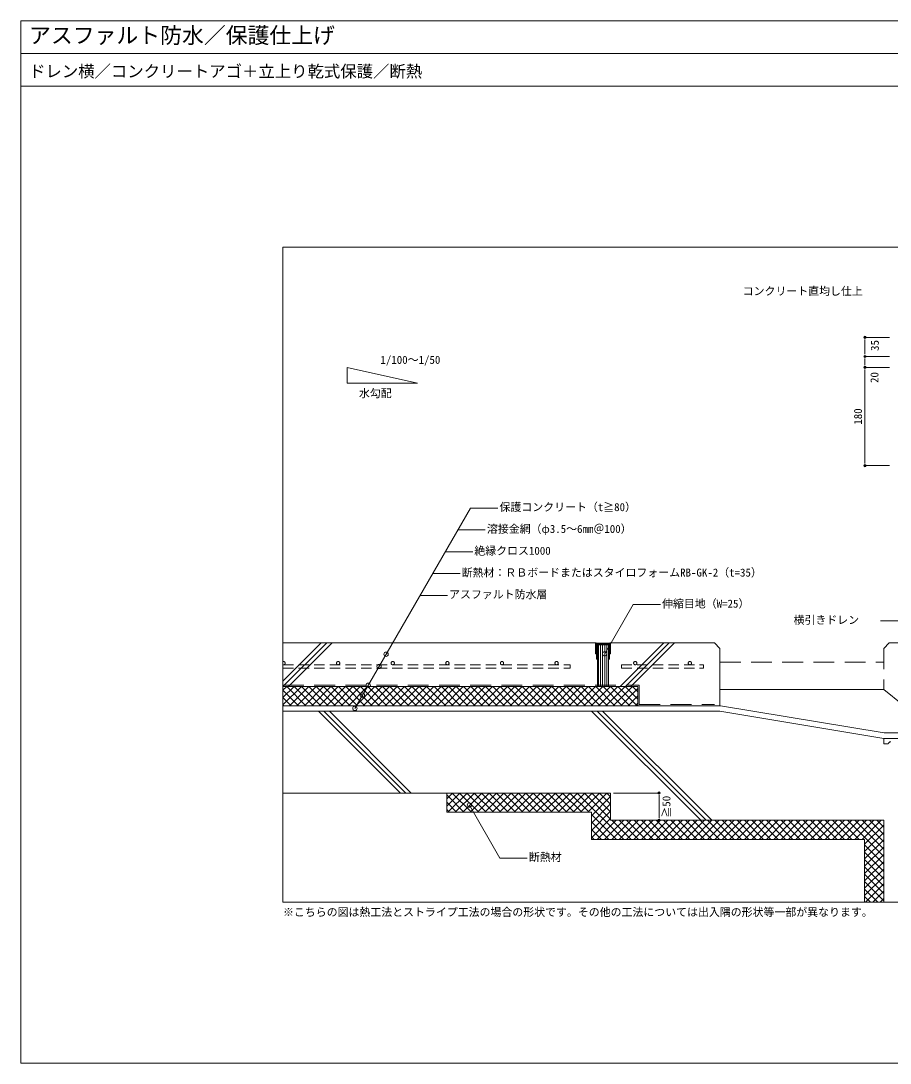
# Model space of a CAD drawing. Units: millimetres, scale not verified. Extents: x -1380 to 1380, y -955 to 955.
# Drawn here: x -1380 to 212, y -955 to 955 of the extents above; entities that cross this region are included whole.
import ezdxf
from ezdxf.enums import TextEntityAlignment as Align

# ---------------------------------------------------------------- set-up
doc = ezdxf.new("R2010")
doc.units = ezdxf.units.MM
doc.header["$LTSCALE"] = 3
doc.linetypes.add('USER1', pattern=[19.05, 12.7, -6.35])
doc.linetypes.add('USER3', pattern=[9.525, 6.35, -3.175])
for name, color, linetype, lineweight in [('0-0_0', 7, 'Continuous', 9), ('0-1_HATCH', 9, 'Continuous', 18), ('0-3_KUTAI', 3, 'Continuous', 18), ('0-4_BOUSUI', 1, 'Continuous', 18), ('0-5_MOJI', 7, 'Continuous', 18), ('0-6_sunpo', 7, 'Continuous', 18), ('0-8_dannnetu', 6, 'Continuous', 18), ('0-A_KANAMONO', 4, 'Continuous', 18), ('0-B_TENSEN', 4, 'USER3', 18), ('0-C_WAKU', 7, 'Continuous', 18), ('0-E_bousui2', 7, 'USER1', 9)]:
    doc.layers.add(name, color=color, linetype=linetype, lineweight=lineweight)
doc.styles.add('ＭＳ ゴシック', font='')
doc.styles.get('ＭＳ ゴシック').set_extended_font_data('MS Gothic')

# ---------------------------------------------------------------- blocks, each defined once
blk = doc.blocks.new('_DOT')
at = {"layer": '0-0_0'}
for p, q in [((-0.5, 0), (-1, 0)), ((0.25, 0), (-0.25, 0))]:
    blk.add_line(p, q, dxfattribs=at)
blk.add_circle((0, 0), 0.25, dxfattribs=at)

msp = doc.modelspace()

# ---------------------------------------------------------------- linework, layer by layer
at = {"layer": '0-0_0', "lineweight": 18}
msp.add_line((-1379.957, 895.031), (1380.043, 895.031), dxfattribs=at)
msp.add_lwpolyline([(900.043, -659.969), (-899.957, -659.969), (-899.957, 540.031), (900.043, 540.031)], close=True, dxfattribs=at)
at = {"layer": '0-1_HATCH'}
for p, q in [((-819.966, -184.969), (-899.966, -264.969)), ((-829.966, -184.969), (-899.957, -254.96)), ((-809.966, -184.969), (-889.966, -264.969)), ((-202.758, -184.969), (-282.758, -264.969)), ((-192.758, -184.969), (-272.758, -264.969)), ((-182.758, -184.969), (-262.758, -264.969)), ((-899.957, -271.711), (-893.214, -264.969)), ((-899.957, -285.182), (-879.744, -264.969)), ((-899.957, -298.652), (-866.274, -264.969)), ((-857.838, -299.969), (-892.838, -264.969)), ((-887.803, -299.969), (-852.803, -264.969)), ((-844.368, -299.969), (-879.368, -264.969)), ((-874.333, -299.969), (-839.333, -264.969)), ((-830.897, -299.969), (-865.897, -264.969)), ((-860.863, -299.969), (-825.863, -264.969)), ((-817.427, -299.969), (-852.427, -264.969)), ((-847.392, -299.969), (-812.392, -264.969)), ((-803.956, -299.969), (-838.956, -264.969)), ((-833.922, -299.969), (-798.922, -264.969)), ((-790.486, -299.969), (-825.486, -264.969)), ((-820.451, -299.969), (-785.451, -264.969)), ((-777.016, -299.969), (-812.016, -264.969)), ((-806.981, -299.969), (-771.981, -264.969)), ((-763.545, -299.969), (-798.545, -264.969)), ((-793.511, -299.969), (-758.511, -264.969)), ((-750.075, -299.969), (-785.075, -264.969)), ((-780.04, -299.969), (-745.04, -264.969)), ((-736.605, -299.969), (-771.605, -264.969)), ((-766.57, -299.969), (-731.57, -264.969)), ((-723.134, -299.969), (-758.134, -264.969)), ((-753.099, -299.969), (-718.099, -264.969)), ((-709.664, -299.969), (-744.664, -264.969)), ((-739.629, -299.969), (-704.629, -264.969)), ((-696.193, -299.969), (-731.193, -264.969)), ((-726.159, -299.969), (-691.159, -264.969)), ((-682.723, -299.969), (-717.723, -264.969)), ((-712.688, -299.969), (-677.688, -264.969)), ((-669.253, -299.969), (-704.253, -264.969)), ((-699.218, -299.969), (-664.218, -264.969)), ((-655.782, -299.969), (-690.782, -264.969)), ((-685.748, -299.969), (-650.748, -264.969)), ((-642.312, -299.969), (-677.312, -264.969)), ((-672.277, -299.969), (-637.277, -264.969)), ((-628.841, -299.969), (-663.841, -264.969)), ((-658.807, -299.969), (-623.807, -264.969)), ((-615.371, -299.969), (-650.371, -264.969)), ((-645.336, -299.969), (-610.336, -264.969)), ((-601.901, -299.969), (-636.901, -264.969)), ((-631.866, -299.969), (-596.866, -264.969)), ((-588.43, -299.969), (-623.43, -264.969)), ((-618.396, -299.969), (-583.396, -264.969)), ((-574.96, -299.969), (-609.96, -264.969)), ((-604.925, -299.969), (-569.925, -264.969)), ((-561.49, -299.969), (-596.49, -264.969)), ((-591.455, -299.969), (-556.455, -264.969)), ((-548.019, -299.969), (-583.019, -264.969)), ((-577.984, -299.969), (-542.984, -264.969)), ((-534.549, -299.969), (-569.549, -264.969)), ((-564.514, -299.969), (-529.514, -264.969)), ((-521.078, -299.969), (-556.078, -264.969)), ((-551.044, -299.969), (-516.044, -264.969)), ((-507.608, -299.969), (-542.608, -264.969)), ((-537.573, -299.969), (-502.573, -264.969)), ((-494.138, -299.969), (-529.138, -264.969)), ((-524.103, -299.969), (-489.103, -264.969)), ((-480.667, -299.969), (-515.667, -264.969)), ((-510.633, -299.969), (-475.633, -264.969)), ((-467.197, -299.969), (-502.197, -264.969)), ((-497.162, -299.969), (-462.162, -264.969)), ((-453.726, -299.969), (-488.726, -264.969)), ((-483.692, -299.969), (-448.692, -264.969)), ((-440.256, -299.969), (-475.256, -264.969)), ((-470.221, -299.969), (-435.221, -264.969)), ((-426.786, -299.969), (-461.786, -264.969)), ((-456.751, -299.969), (-421.751, -264.969)), ((-413.315, -299.969), (-448.315, -264.969)), ((-443.281, -299.969), (-408.281, -264.969)), ((-399.845, -299.969), (-434.845, -264.969)), ((-429.81, -299.969), (-394.81, -264.969)), ((-386.375, -299.969), (-421.375, -264.969)), ((-416.34, -299.969), (-381.34, -264.969)), ((-372.904, -299.969), (-407.904, -264.969)), ((-402.869, -299.969), (-367.869, -264.969)), ((-359.434, -299.969), (-394.434, -264.969)), ((-389.399, -299.969), (-354.399, -264.969)), ((-345.963, -299.969), (-380.963, -264.969)), ((-375.929, -299.969), (-340.929, -264.969)), ((-332.493, -299.969), (-367.493, -264.969)), ((-362.458, -299.969), (-327.458, -264.969)), ((-319.023, -299.969), (-354.023, -264.969)), ((-348.988, -299.969), (-313.988, -264.969)), ((-305.552, -299.969), (-340.552, -264.969)), ((-335.518, -299.969), (-300.518, -264.969)), ((-292.082, -299.969), (-327.082, -264.969)), ((-322.047, -299.969), (-287.047, -264.969)), ((-278.611, -299.969), (-313.611, -264.969)), ((-308.577, -299.969), (-273.577, -264.969)), ((-265.141, -299.969), (-300.141, -264.969)), ((-295.106, -299.969), (-260.106, -264.969)), ((-251.671, -299.969), (-286.671, -264.969)), ((-249.957, -288.212), (-273.2, -264.969)), ((-249.957, -274.742), (-259.73, -264.969)), ((-871.308, -299.969), (-899.957, -271.321)), ((-884.779, -299.969), (-899.957, -284.791)), ((-281.636, -299.969), (-249.957, -268.29)), ((-268.166, -299.969), (-249.957, -281.76)), ((-898.249, -299.969), (-899.957, -298.261)), ((-254.695, -299.969), (-249.957, -295.23)), ((-684.957, -459.969), (-834.957, -309.969)), ((-674.957, -459.969), (-824.957, -309.969)), ((-664.957, -459.969), (-814.957, -309.969)), ((-134.957, -509.969), (-334.957, -309.969)), ((-124.957, -509.969), (-324.957, -309.969)), ((-114.957, -509.969), (-314.957, -309.969)), ((-600.235, -470.394), (-589.81, -459.969)), ((-600.235, -483.865), (-576.34, -459.969)), ((-568.545, -494.969), (-600.235, -463.279)), ((-582.016, -494.969), (-600.235, -476.749)), ((-597.869, -494.969), (-562.869, -459.969)), ((-555.075, -494.969), (-590.075, -459.969)), ((-584.399, -494.969), (-549.399, -459.969)), ((-541.605, -494.969), (-576.605, -459.969)), ((-570.929, -494.969), (-535.929, -459.969)), ((-528.134, -494.969), (-563.134, -459.969)), ((-557.458, -494.969), (-522.458, -459.969)), ((-514.664, -494.969), (-549.664, -459.969)), ((-543.988, -494.969), (-508.988, -459.969)), ((-501.193, -494.969), (-536.193, -459.969)), ((-530.518, -494.969), (-495.518, -459.969)), ((-487.723, -494.969), (-522.723, -459.969)), ((-517.047, -494.969), (-482.047, -459.969)), ((-474.253, -494.969), (-509.253, -459.969)), ((-503.577, -494.969), (-468.577, -459.969)), ((-460.782, -494.969), (-495.782, -459.969)), ((-490.106, -494.969), (-455.106, -459.969)), ((-447.312, -494.969), (-482.312, -459.969)), ((-476.636, -494.969), (-441.636, -459.969)), ((-433.841, -494.969), (-468.841, -459.969)), ((-463.166, -494.969), (-428.166, -459.969)), ((-420.371, -494.969), (-455.371, -459.969)), ((-449.695, -494.969), (-414.695, -459.969)), ((-406.901, -494.969), (-441.901, -459.969)), ((-436.225, -494.969), (-401.225, -459.969)), ((-393.43, -494.969), (-428.43, -459.969)), ((-422.754, -494.969), (-387.754, -459.969)), ((-379.96, -494.969), (-414.96, -459.969)), ((-409.284, -494.969), (-374.284, -459.969)), ((-366.49, -494.969), (-401.49, -459.969)), ((-395.814, -494.969), (-360.814, -459.969)), ((-353.019, -494.969), (-388.019, -459.969)), ((-382.343, -494.969), (-347.343, -459.969)), ((-339.549, -494.969), (-374.549, -459.969)), ((-368.873, -494.969), (-333.873, -459.969)), ((-276.078, -544.969), (-361.078, -459.969)), ((-355.403, -494.969), (-320.403, -459.969)), ((-299.957, -507.62), (-347.608, -459.969)), ((-341.932, -494.969), (-306.932, -459.969)), ((-334.957, -501.464), (-299.957, -466.464)), ((-299.957, -494.15), (-334.138, -459.969)), ((-299.957, -480.679), (-320.667, -459.969)), ((-299.957, -467.209), (-307.197, -459.969)), ((-595.486, -494.969), (-600.235, -490.219)), ((-334.957, -514.934), (-299.957, -479.934)), ((-334.957, -528.405), (-299.957, -493.405)), ((-289.549, -544.969), (-334.957, -499.561)), ((-334.957, -541.875), (-299.957, -506.875)), ((-303.019, -544.969), (-334.957, -513.031)), ((-324.58, -544.969), (-289.58, -509.969)), ((-311.11, -544.969), (-276.11, -509.969)), ((-297.639, -544.969), (-262.639, -509.969)), ((-262.608, -544.969), (-297.608, -509.969)), ((-284.169, -544.969), (-249.169, -509.969)), ((-249.138, -544.969), (-284.138, -509.969)), ((-270.699, -544.969), (-235.699, -509.969)), ((-235.667, -544.969), (-270.667, -509.969)), ((-257.228, -544.969), (-222.228, -509.969)), ((-222.197, -544.969), (-257.197, -509.969)), ((-243.758, -544.969), (-208.758, -509.969)), ((-208.726, -544.969), (-243.726, -509.969)), ((-230.288, -544.969), (-195.288, -509.969)), ((-195.256, -544.969), (-230.256, -509.969)), ((-216.817, -544.969), (-181.817, -509.969)), ((-181.786, -544.969), (-216.786, -509.969)), ((-203.347, -544.969), (-168.347, -509.969)), ((-168.315, -544.969), (-203.315, -509.969)), ((-189.876, -544.969), (-154.876, -509.969)), ((-154.845, -544.969), (-189.845, -509.969)), ((-176.406, -544.969), (-141.406, -509.969)), ((-141.375, -544.969), (-176.375, -509.969)), ((-162.936, -544.969), (-127.936, -509.969)), ((-127.904, -544.969), (-162.904, -509.969)), ((-149.465, -544.969), (-114.465, -509.969)), ((-114.434, -544.969), (-149.434, -509.969)), ((-135.995, -544.969), (-100.995, -509.969)), ((-100.963, -544.969), (-135.963, -509.969)), ((-122.524, -544.969), (-87.524, -509.969)), ((-87.493, -544.969), (-122.493, -509.969)), ((-109.054, -544.969), (-74.054, -509.969)), ((-74.023, -544.969), (-109.023, -509.969)), ((-95.584, -544.969), (-60.584, -509.969)), ((-60.552, -544.969), (-95.552, -509.969)), ((-82.113, -544.969), (-47.113, -509.969)), ((-47.082, -544.969), (-82.082, -509.969)), ((-68.643, -544.969), (-33.643, -509.969)), ((-33.611, -544.969), (-68.611, -509.969)), ((-55.173, -544.969), (-20.173, -509.969)), ((-20.141, -544.969), (-55.141, -509.969)), ((-41.702, -544.969), (-6.702, -509.969)), ((-6.671, -544.969), (-41.671, -509.969)), ((-28.232, -544.969), (6.768, -509.969)), ((6.8, -544.969), (-28.2, -509.969)), ((-14.761, -544.969), (20.239, -509.969)), ((20.27, -544.969), (-14.73, -509.969)), ((-1.291, -544.969), (33.709, -509.969)), ((33.74, -544.969), (-1.26, -509.969)), ((12.179, -544.969), (47.179, -509.969)), ((47.211, -544.969), (12.211, -509.969)), ((25.65, -544.969), (60.65, -509.969)), ((60.681, -544.969), (25.681, -509.969)), ((39.12, -544.969), (74.12, -509.969)), ((74.152, -544.969), (39.152, -509.969)), ((52.591, -544.969), (87.591, -509.969)), ((87.622, -544.969), (52.622, -509.969)), ((66.061, -544.969), (101.061, -509.969)), ((101.092, -544.969), (66.092, -509.969)), ((79.531, -544.969), (114.531, -509.969)), ((114.563, -544.969), (79.563, -509.969)), ((93.002, -544.969), (128.002, -509.969)), ((128.033, -544.969), (93.033, -509.969)), ((106.472, -544.969), (141.472, -509.969)), ((141.504, -544.969), (106.504, -509.969)), ((119.942, -544.969), (154.942, -509.969)), ((154.974, -544.969), (119.974, -509.969)), ((133.413, -544.969), (168.413, -509.969)), ((200.043, -576.568), (133.444, -509.969)), ((146.883, -544.969), (181.883, -509.969)), ((200.043, -563.097), (146.915, -509.969)), ((160.354, -544.969), (195.354, -509.969)), ((200.043, -549.627), (160.385, -509.969)), ((200.043, -536.157), (173.855, -509.969)), ((200.043, -522.686), (187.326, -509.969)), ((-316.49, -544.969), (-334.957, -526.502)), ((165.043, -553.75), (200.043, -518.75)), ((165.043, -567.22), (200.043, -532.22)), ((-329.96, -544.969), (-334.957, -539.972)), ((165.043, -580.69), (200.043, -545.69)), ((200.043, -590.038), (165.043, -555.038)), ((165.043, -594.161), (200.043, -559.161)), ((200.043, -603.509), (165.043, -568.509)), ((165.043, -607.631), (200.043, -572.631)), ((200.043, -616.979), (165.043, -581.979)), ((165.043, -621.101), (200.043, -586.101)), ((200.043, -630.449), (165.043, -595.449)), ((165.043, -634.572), (200.043, -599.572)), ((200.043, -643.92), (165.043, -608.92)), ((165.043, -648.042), (200.043, -613.042)), ((200.043, -657.39), (165.043, -622.39)), ((166.587, -659.969), (200.043, -626.513)), ((189.152, -659.969), (165.043, -635.861)), ((175.681, -659.969), (165.043, -649.331)), ((180.057, -659.969), (200.043, -639.983)), ((193.528, -659.969), (200.043, -653.453))]:
    msp.add_line(p, q, dxfattribs=at)
at = {"layer": '0-3_KUTAI'}
for p, q in [((-327.957, -184.969), (-899.957, -184.969)), ((-322.171, -264.969), (-322.171, -188.469)), ((-318.421, -264.969), (-318.421, -188.469)), ((-314.671, -264.969), (-314.671, -188.469)), ((-310.921, -264.969), (-310.921, -188.469)), ((-307.171, -264.969), (-307.171, -188.469)), ((-99.957, -269.969), (200.043, -269.969)), ((-899.957, -309.969), (-99.957, -309.969)), ((-99.957, -309.969), (200.043, -359.969))]:
    msp.add_line(p, q, dxfattribs=at)
at = {"layer": '0-3_KUTAI', "linetype": 'USER1'}
for p, q in [((210.043, -184.969), (200.043, -194.969)), ((210.043, -184.969), (390.043, -184.969)), ((200.043, -194.969), (200.043, -269.969)), ((-99.957, -219.969), (200.043, -219.969))]:
    msp.add_line(p, q, dxfattribs=at)
at = {"layer": '0-3_KUTAI'}
for points in [[(-326.457, -185.469), (-326.957, -184.969), (-327.957, -184.969), (-327.957, -187.969), (-327.457, -187.969), (-327.457, -202.969), (-327.957, -202.969), (-327.957, -204.969), (-326.457, -204.969), (-326.457, -186.469), (-301.457, -186.469), (-301.457, -204.969), (-299.957, -204.969), (-299.957, -202.969), (-300.457, -202.969), (-300.457, -187.969), (-299.957, -187.969), (-299.957, -184.969), (-300.957, -184.969), (-301.457, -185.469), (-313.957, -185.469)], [(-324.957, -186.969), (-324.957, -187.969), (-322.957, -187.969), (-322.957, -188.469), (-324.957, -188.469), (-324.957, -199.969), (-324.457, -199.969), (-324.957, -200.969), (-324.957, -213.969), (-324.457, -213.969), (-324.957, -214.969), (-325.957, -214.969), (-325.957, -188.469), (-326.457, -188.469), (-326.457, -186.469), (-301.457, -186.469), (-301.457, -188.469), (-301.957, -188.469), (-301.957, -214.969), (-302.957, -214.969), (-303.457, -213.969), (-302.957, -213.969), (-302.957, -200.969), (-303.457, -199.969), (-302.957, -199.969), (-302.957, -188.469), (-304.957, -188.469), (-304.957, -187.969), (-302.957, -187.969), (-302.957, -186.969)]]:
    msp.add_lwpolyline(points, close=True, dxfattribs=at)
for points in [[(-303.957, -264.969), (-303.957, -188.469), (-323.957, -188.469), (-323.957, -264.969)], [(-99.957, -299.969), (-99.957, -194.969), (-109.957, -184.969), (-299.957, -184.969)], [(270.043, -336.469), (270.043, -326.469), (200.043, -269.969)], [(-899.957, -459.969), (-299.957, -459.969), (-299.957, -509.969), (200.043, -509.969), (200.043, -659.969)]]:
    msp.add_lwpolyline(points, dxfattribs=at)
at = {"layer": '0-4_BOUSUI'}
msp.add_lwpolyline([(293.043, -349.969), (200.871, -349.969), (-99.129, -299.969), (-899.957, -299.969)], dxfattribs=at)
at = {"layer": '0-5_MOJI'}
for p, q in [((-653.885, 291.056), (-782.264, 319.562)), ((-782.264, 319.562), (-782.264, 291.056)), ((-782.264, 291.056), (-653.885, 291.056)), ((-579.538, 22.269), (-529.538, 22.269)), ((-602.632, -17.731), (-552.632, -17.731)), ((-625.726, -57.731), (-575.726, -57.731)), ((-648.82, -97.731), (-598.82, -97.731))]:
    msp.add_line(p, q, dxfattribs=at)
for points in [[(-506.444, 62.269), (-556.444, 62.269), (-768.379, -304.813)], [(-208.86, -114.662), (-258.86, -114.662), (-310.921, -204.834)], [(193.939, -144.54), (243.939, -144.54), (323.984, -283.183)], [(-452.666, -579.102), (-502.666, -579.102), (-558.682, -482.08)]]:
    msp.add_lwpolyline(points, dxfattribs=at)
for centre in [(-711.14, -205.558), (-310.921, -204.834), (-723.945, -227.85), (-743.932, -262.469), (-754.428, -280.648), (-768.379, -304.813), (-558.682, -482.08)]:
    msp.add_circle(centre, 4, dxfattribs=at)
at = {"layer": '0-6_sunpo'}
for p, q in [((210.656, 375.031), (165.656, 375.031)), ((165.656, 367.031), (165.656, 348.031)), ((210.656, 340.031), (165.656, 340.031)), ((210.656, 340.031), (165.656, 340.031)), ((165.656, 332.031), (165.656, 328.031)), ((210.656, 320.031), (165.656, 320.031)), ((210.656, 320.031), (165.656, 320.031)), ((165.656, 312.031), (165.656, 148.031)), ((210.656, 140.031), (165.656, 140.031)), ((-294.957, -459.969), (-211.301, -459.969)), ((-211.301, -467.969), (-211.301, -501.969)), ((-294.957, -509.969), (-211.301, -509.969))]:
    msp.add_line(p, q, dxfattribs=at)
at = {"layer": '0-8_dannnetu'}
for p, q in [((-249.957, -264.969), (-899.957, -264.969)), ((-249.957, -299.969), (-249.957, -264.969)), ((-600.235, -494.969), (-600.235, -459.969))]:
    msp.add_line(p, q, dxfattribs=at)
msp.add_lwpolyline([(-600.235, -494.969), (-334.957, -494.969), (-334.957, -544.969), (165.043, -544.969), (165.043, -659.969)], dxfattribs=at)
at = {"layer": '0-A_KANAMONO'}
msp.add_line((200.043, -359.969), (303.043, -359.969), dxfattribs=at)
msp.add_lwpolyline([(200.043, -359.969), (200.043, -369.969), (208.043, -369.969)], dxfattribs=at)
msp.add_arc((212.942, -370.969), 5, 90, 168.46304, dxfattribs=at)
at = {"layer": '0-B_TENSEN'}
for p, q in [((-279.957, -224.969), (-279.957, -230.969)), ((-899.957, -230.969), (-373.957, -230.969)), ((-279.957, -230.969), (-129.957, -230.969))]:
    msp.add_line(p, q, dxfattribs=at)
for points in [[(-899.957, -224.969), (-373.957, -224.969), (-373.957, -230.969)], [(-279.957, -224.969), (-129.957, -224.969), (-129.957, -230.969)]]:
    msp.add_lwpolyline(points, dxfattribs=at)
for centre in [(-798.957, -221.969), (-698.957, -221.969), (-598.957, -221.969), (-498.957, -221.969), (-398.957, -221.969), (-254.957, -221.969), (-154.957, -221.969)]:
    msp.add_circle(centre, 3, dxfattribs=at)
msp.add_arc((-898.957, -221.969), 3, 250.52878, 109.47122, dxfattribs=at)
at = {"layer": '0-C_WAKU'}
for points in [[(1380.043, 835.031), (-1379.957, 835.031), (-1379.957, 955.031), (1380.043, 955.031)], [(-1379.957, -954.969), (1380.043, -954.969), (1380.043, 955.031), (-1379.957, 955.031)]]:
    msp.add_lwpolyline(points, close=True, dxfattribs=at)
at = {"layer": '0-E_bousui2'}
msp.add_lwpolyline([(-899.957, -262.469), (-247.457, -262.469), (-247.457, -297.469), (-109.957, -297.469)], dxfattribs=at)

# ---------------------------------------------------------------- block references
at = {"layer": '0-6_sunpo', "xscale": 8, "yscale": 8}
for p, rotation in [((165.656, 375.031), 90), ((165.656, 340.031), 270), ((165.656, 340.031), 90), ((165.656, 320.031), 270), ((165.656, 320.031), 90), ((165.656, 140.031), 270), ((-211.301, -459.969), 90), ((-211.301, -509.969), 270)]:
    msp.add_blockref('_DOT', p, dxfattribs=dict(at, rotation=rotation))

# ---------------------------------------------------------------- texts
at = {"layer": '0-5_MOJI', "style": 'ＭＳ ゴシック'}
for s, p in [('コンクリート直均し仕上', (-58.266, 448.005)), ('1/100～1/50', (-721.546, 322.107)), ('水勾配', (-760.879, 260.788)), ('保護コンクリート（t≧80）', (-503.444, 52.269)), ('溶接金網（φ3.5～6mm＠100）', (-526.538, 12.269)), ('絶縁クロス1000', (-549.632, -27.731)), ('断熱材：ＲＢボードまたはスタイロフォームRB-GK-2（t=35）', (-572.726, -67.731)), ('アスファルト防水層', (-595.82, -107.731)), ('伸縮目地（W=25）', (-205.86, -124.662)), ('横引きドレン', (35, -154.54)), ('断熱材', (-449.666, -589.102)), ('※こちらの図は熱工法とストライプ工法の場合の形状です。その他の工法については出入隅の形状等一部が異なります。', (-899.957, -689.969))]:
    msp.add_text(s, height=14.66, dxfattribs=at).set_placement(p, align=Align.BOTTOM_LEFT)
at = {"layer": '0-6_sunpo', "style": 'ＭＳ ゴシック'}
for s, p in [('35', (195.426, 350.198)), ('20', (194.806, 291.426)), ('180', (164.656, 215.031)), ('≧50', (-186.146, -504.969))]:
    msp.add_text(s, height=14.66, rotation=90, dxfattribs=at).set_placement(p, align=Align.BOTTOM_LEFT)
at = {"layer": '0-C_WAKU', "style": 'ＭＳ ゴシック'}
for s, height, p in [('アスファルト防水／保護仕上げ', 29.33, (-1364.957, 905.031)), ('ドレン横／コンクリートアゴ＋立上り乾式保護／断熱', 21.99, (-1364.957, 845.031))]:
    msp.add_text(s, height=height, dxfattribs=at).set_placement(p, align=Align.BOTTOM_LEFT)

doc.saveas('drawing.dxf')
